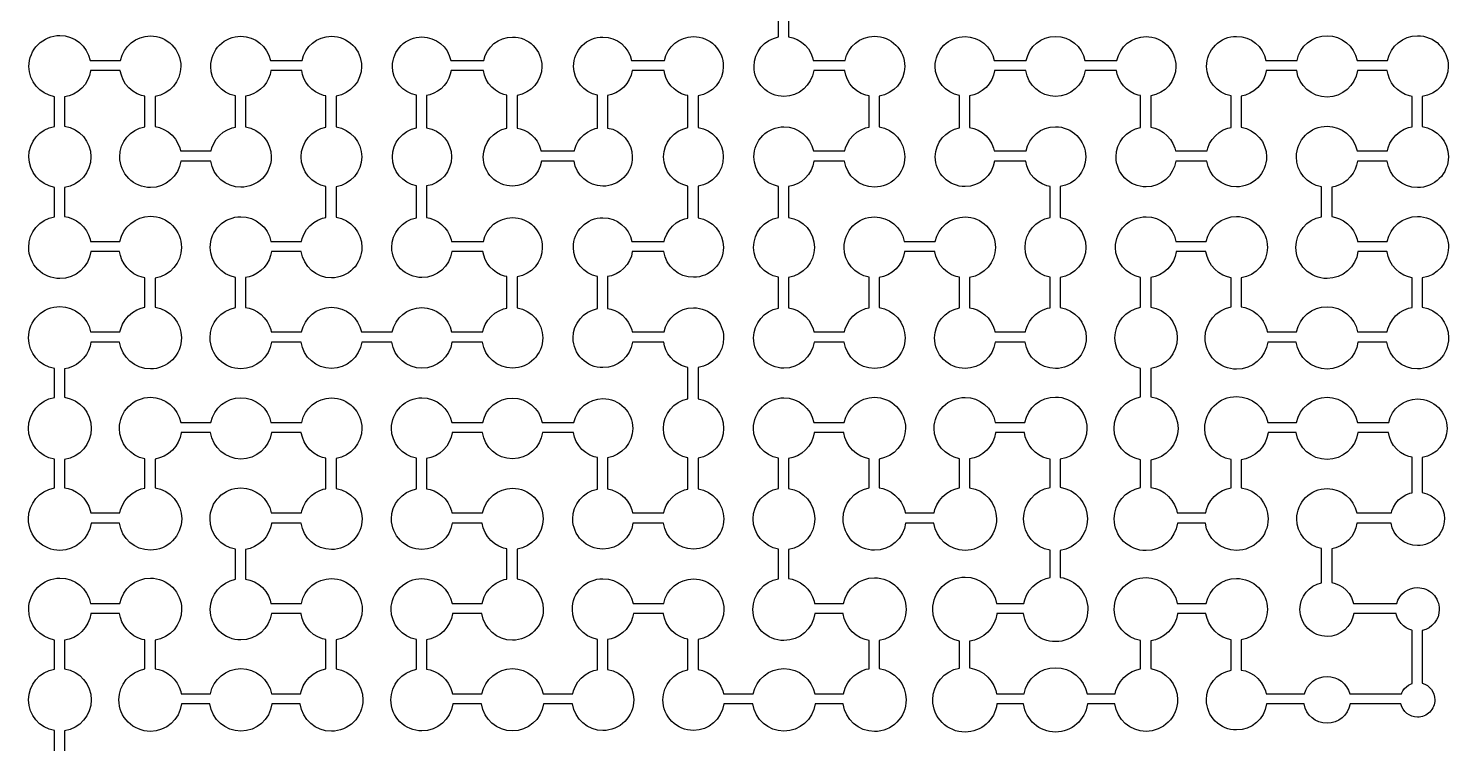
# Model space of a CAD drawing. Extents: x 0.02 to 7.98, y 0.02 to 7.98.
# Drawn here: x 0.02 to 1.981, y 6.001 to 6.989 of the extents above; entities that cross this region are included whole.
import ezdxf

# ---------------------------------------------------------------- set-up
doc = ezdxf.new("R2010")
doc.units = 0
doc.layers.add('PYDXF', color=18, linetype='CONTINUOUS')

msp = doc.modelspace()

# ---------------------------------------------------------------- linework, layer by layer
at = {"layer": 'PYDXF'}
for points in [[(0.0555, 5.9797), (0.0555, 6.0187, -0.363196), (0.0198, 6.0612, -0.363196), (0.0555, 6.1037), (0.0555, 6.1438, -0.363065), (0.02, 6.1862, -0.414214), (0.0631, 6.2294, -0.358723), (0.1054, 6.1945), (0.146, 6.1945, -0.35858), (0.1881, 6.2293, -0.414214), (0.2312, 6.1862, -0.371204), (0.1945, 6.1437), (0.1945, 6.1042), (0.1997, 6.1032), (0.2056, 6.1011), (0.2112, 6.0981), (0.2165, 6.0942), (0.2211, 6.0896), (0.225, 6.0844), (0.228, 6.0787), (0.23, 6.0728), (0.2307, 6.0695), (0.2709, 6.0695, -0.358723), (0.3131, 6.1044, -0.358723), (0.3554, 6.0695), (0.3956, 6.0695), (0.3966, 6.074), (0.3992, 6.0804), (0.4028, 6.0864), (0.4074, 6.0919), (0.4129, 6.0965), (0.419, 6.1002), (0.4254, 6.1027), (0.4305, 6.1039), (0.4305, 6.1445), (0.4256, 6.1456), (0.4194, 6.1481), (0.4134, 6.1517), (0.4081, 6.1562), (0.4035, 6.1616), (0.4, 6.1675), (0.3975, 6.1738), (0.3961, 6.1801), (0.3961, 6.1805), (0.3551, 6.1805, -0.374937), (0.3131, 6.1439, -0.414214), (0.2708, 6.1862, -0.362101), (0.3055, 6.2278), (0.3055, 6.2693, -0.362518), (0.2704, 6.3112, -0.414214), (0.3131, 6.3539, -0.358123), (0.3549, 6.3195), (0.3967, 6.3195), (0.3973, 6.3225), (0.3993, 6.3282), (0.4022, 6.3338), (0.406, 6.3389), (0.4105, 6.3434), (0.4156, 6.3471), (0.4211, 6.35), (0.4268, 6.3521), (0.4305, 6.3528), (0.4305, 6.395), (0.4258, 6.3961), (0.4196, 6.3985), (0.4137, 6.4021), (0.4084, 6.4065), (0.4039, 6.4118), (0.4004, 6.4177), (0.398, 6.4239), (0.3965, 6.4301), (0.3965, 6.4305), (0.3551, 6.4305, -0.374937), (0.3131, 6.3939, -0.374924), (0.2712, 6.4305), (0.2305, 6.4305), (0.2305, 6.43), (0.229, 6.4237), (0.2265, 6.4173), (0.223, 6.4114), (0.2184, 6.406), (0.213, 6.4014), (0.207, 6.3978), (0.2007, 6.3953), (0.1945, 6.3939), (0.1945, 6.3539, -0.371321), (0.2313, 6.3112, -0.414214), (0.1881, 6.2681, -0.375675), (0.1453, 6.3055), (0.1062, 6.3055, -0.375973), (0.0631, 6.2677, -0.414214), (0.0196, 6.3112, -0.363456), (0.0555, 6.354), (0.0555, 6.3936, -0.363326), (0.0197, 6.4362, -0.363339), (0.0555, 6.4789), (0.0555, 6.5187, -0.363196), (0.0198, 6.5612, -0.414214), (0.0631, 6.6045, -0.358867), (0.1055, 6.5695), (0.1461, 6.5695), (0.1471, 6.5739), (0.1496, 6.5802), (0.1532, 6.5862), (0.1578, 6.5916), (0.1632, 6.5962), (0.1692, 6.5998), (0.1755, 6.6023), (0.1805, 6.6034), (0.1805, 6.6441), (0.1767, 6.6449), (0.1709, 6.6469), (0.1653, 6.6499), (0.1601, 6.6537), (0.1556, 6.6582), (0.1518, 6.6634), (0.1488, 6.669), (0.1467, 6.6748), (0.1456, 6.6805), (0.1059, 6.6805, -0.375649), (0.0631, 6.6431, -0.414214), (0.02, 6.6862, -0.363065), (0.0555, 6.7286), (0.0555, 6.7691, -0.362792), (0.0202, 6.8112, -0.362805), (0.0555, 6.8534), (0.0555, 6.8943, -0.362518), (0.0204, 6.9362, -0.414214), (0.0631, 6.9789, -0.358123), (0.1049, 6.9445), (0.147, 6.9445, -0.357196), (0.1881, 6.9782, -0.414214), (0.2301, 6.9362, -0.370166), (0.1945, 6.8947), (0.1945, 6.8531), (0.2006, 6.8517), (0.2068, 6.8492), (0.2127, 6.8457), (0.2181, 6.8412), (0.2226, 6.8359), (0.2261, 6.8299), (0.2286, 6.8237), (0.2295, 6.8195), (0.2722, 6.8195), (0.2731, 6.8235), (0.2755, 6.8297), (0.279, 6.8356), (0.2835, 6.8409), (0.2888, 6.8453), (0.2946, 6.8488), (0.3008, 6.8513), (0.3055, 6.8523), (0.3055, 6.8954, -0.36158), (0.2715, 6.9362, -0.414214), (0.3131, 6.9779, -0.356738), (0.3538, 6.9445), (0.3975, 6.9445, -0.356556), (0.4381, 6.9778, -0.414214), (0.4797, 6.9362, -0.369672), (0.4445, 6.8952), (0.4445, 6.8525, -0.369919), (0.4799, 6.8112, -0.369919), (0.4445, 6.77), (0.4445, 6.7278, -0.37027), (0.4802, 6.6862, -0.414214), (0.4381, 6.6441, -0.37473), (0.3964, 6.6805), (0.3551, 6.6805), (0.3539, 6.6749), (0.3519, 6.6692), (0.349, 6.6637), (0.3452, 6.6586), (0.3407, 6.6541), (0.3356, 6.6504), (0.3301, 6.6474), (0.3244, 6.6454), (0.3195, 6.6444), (0.3195, 6.6033), (0.3245, 6.6023), (0.3302, 6.6002), (0.3358, 6.5973), (0.3409, 6.5935), (0.3454, 6.589), (0.3492, 6.5839), (0.3521, 6.5783), (0.3542, 6.5726), (0.3548, 6.5695), (0.3968, 6.5695, -0.357509), (0.4381, 6.6035, -0.357509), (0.4794, 6.5695), (0.5222, 6.5695, -0.357039), (0.5631, 6.6031, -0.357039), (0.6041, 6.5695), (0.6473, 6.5695), (0.6482, 6.5735), (0.6506, 6.5797), (0.6541, 6.5855), (0.6586, 6.5908), (0.6638, 6.5952), (0.6697, 6.5987), (0.6758, 6.6012), (0.6805, 6.6022), (0.6805, 6.6459), (0.6771, 6.6465), (0.6716, 6.6485), (0.6662, 6.6514), (0.6613, 6.655), (0.6569, 6.6594), (0.6532, 6.6643), (0.6504, 6.6697), (0.6484, 6.6753), (0.6474, 6.6805), (0.6044, 6.6805, -0.374277), (0.5631, 6.6446, -0.414214), (0.5215, 6.6862, -0.36158), (0.5555, 6.7271), (0.5555, 6.7712, -0.36158), (0.5223, 6.8112, -0.36158), (0.5555, 6.8513), (0.5555, 6.8963, -0.359989), (0.5224, 6.9362, -0.414214), (0.5631, 6.9769, -0.355392), (0.6029, 6.9445), (0.6485, 6.9445, -0.355196), (0.6881, 6.9768, -0.414214), (0.7287, 6.9362, -0.36862), (0.6945, 6.8962), (0.6945, 6.851), (0.6989, 6.8501), (0.7043, 6.8482), (0.7096, 6.8454), (0.7144, 6.8418), (0.7187, 6.8375), (0.7223, 6.8327), (0.7251, 6.8274), (0.727, 6.822), (0.7275, 6.8195), (0.7736, 6.8195), (0.7741, 6.822), (0.7761, 6.8275), (0.7788, 6.8327), (0.7824, 6.8376), (0.7867, 6.8419), (0.7916, 6.8455), (0.7969, 6.8483), (0.8023, 6.8502), (0.8055, 6.8509), (0.8055, 6.8965, -0.359819), (0.7725, 6.9362, -0.414214), (0.8131, 6.9768, -0.355196), (0.8527, 6.9445), (0.8979, 6.9445, -0.356059), (0.9381, 6.9774, -0.414214), (0.9793, 6.9362, -0.369283), (0.9445, 6.8956), (0.9445, 6.8519, -0.369257), (0.9793, 6.8112, -0.369283), (0.9445, 6.7706), (0.9445, 6.727, -0.369413), (0.9794, 6.6862, -0.414214), (0.9381, 6.6449, -0.37394), (0.8972, 6.6805), (0.8536, 6.6805), (0.8536, 6.6803), (0.8523, 6.6742), (0.8499, 6.6682), (0.8464, 6.6624), (0.8421, 6.6573), (0.8369, 6.6529), (0.8312, 6.6495), (0.8251, 6.6471), (0.8195, 6.6458), (0.8195, 6.6019), (0.8241, 6.6009), (0.8297, 6.599), (0.835, 6.5961), (0.84, 6.5925), (0.8443, 6.5881), (0.848, 6.5831), (0.8508, 6.5778), (0.8528, 6.5722), (0.8534, 6.5695), (0.8975, 6.5695, -0.356556), (0.9381, 6.6028, -0.414214), (0.9797, 6.5612, -0.369672), (0.9445, 6.5202), (0.9445, 6.4772, -0.369646), (0.9797, 6.4362, -0.369672), (0.9445, 6.3952), (0.9445, 6.3525, -0.369919), (0.9799, 6.3112, -0.414214), (0.9381, 6.2695, -0.374393), (0.8968, 6.3055), (0.8545, 6.3055, -0.374393), (0.8131, 6.2695, -0.414214), (0.7713, 6.3112, -0.36158), (0.8055, 6.3522), (0.8055, 6.396), (0.801, 6.397), (0.795, 6.3994), (0.7893, 6.4028), (0.7841, 6.4072), (0.7797, 6.4124), (0.7763, 6.4181), (0.7739, 6.4242), (0.7725, 6.4303), (0.7725, 6.4305), (0.7296, 6.4305, -0.374497), (0.6881, 6.3943, -0.374497), (0.6466, 6.4305), (0.6048, 6.4305), (0.6048, 6.4301), (0.6034, 6.4239), (0.6009, 6.4176), (0.5974, 6.4118), (0.5929, 6.4065), (0.5876, 6.402), (0.5817, 6.3984), (0.5755, 6.396), (0.5695, 6.3946), (0.5695, 6.3528), (0.5743, 6.3518), (0.58, 6.3498), (0.5855, 6.3469), (0.5906, 6.3432), (0.5951, 6.3387), (0.5988, 6.3336), (0.6017, 6.3282), (0.6037, 6.3225), (0.6043, 6.3195), (0.6468, 6.3195, -0.357509), (0.6881, 6.3535, -0.414214), (0.7304, 6.3112, -0.370412), (0.6945, 6.2695), (0.6945, 6.2283, -0.370737), (0.7307, 6.1862, -0.414214), (0.6881, 6.1436, -0.375157), (0.6459, 6.1805), (0.6052, 6.1805), (0.6051, 6.1801), (0.6037, 6.1738), (0.6012, 6.1675), (0.5977, 6.1616), (0.5931, 6.1562), (0.5878, 6.1517), (0.5819, 6.1481), (0.5756, 6.1456), (0.5695, 6.1443), (0.5695, 6.1036), (0.5746, 6.1026), (0.5804, 6.1006), (0.5859, 6.0976), (0.5911, 6.0938), (0.5957, 6.0892), (0.5995, 6.0841), (0.6024, 6.0785), (0.6045, 6.0727), (0.6051, 6.0695), (0.646, 6.0695, -0.35858), (0.6881, 6.1043, -0.35858), (0.7303, 6.0695), (0.7716, 6.0695), (0.7725, 6.0737), (0.775, 6.08), (0.7785, 6.0859), (0.7831, 6.0913), (0.7884, 6.0958), (0.7944, 6.0994), (0.8006, 6.1018), (0.8055, 6.1029), (0.8055, 6.1447, -0.362101), (0.7708, 6.1862, -0.414214), (0.8131, 6.2286, -0.357679), (0.8546, 6.1945), (0.897, 6.1945, -0.357196), (0.9381, 6.2282, -0.414214), (0.9801, 6.1862, -0.370166), (0.9445, 6.1447), (0.9445, 6.103), (0.9505, 6.1016), (0.9568, 6.0991), (0.9627, 6.0956), (0.968, 6.0911), (0.9725, 6.0858), (0.976, 6.0799), (0.9785, 6.0736), (0.9794, 6.0695), (1.0207, 6.0695, -0.358867), (1.0631, 6.1045, -0.358867), (1.1055, 6.0695), (1.1453, 6.0695), (1.146, 6.0729), (1.1481, 6.0788), (1.1511, 6.0845), (1.155, 6.0897), (1.1596, 6.0944), (1.1649, 6.0983), (1.1706, 6.1013), (1.1765, 6.1034), (1.1805, 6.1042), (1.1805, 6.1434), (1.1753, 6.1446), (1.1689, 6.1471), (1.1628, 6.1507), (1.1573, 6.1554), (1.1526, 6.1609), (1.149, 6.167), (1.1464, 6.1734), (1.145, 6.1799), (1.1449, 6.1805), (1.1058, 6.1805, -0.375572), (1.0631, 6.1432, -0.414214), (1.0201, 6.1862, -0.362922), (1.0555, 6.2285), (1.0555, 6.2694, -0.362388), (1.0205, 6.3112, -0.362388), (1.0555, 6.3531), (1.0555, 6.3949, -0.361814), (1.021, 6.4362, -0.414214), (1.0631, 6.4784, -0.357365), (1.1043, 6.4445), (1.1462, 6.4445, -0.358279), (1.1881, 6.4791, -0.414214), (1.2309, 6.4362, -0.371009), (1.1945, 6.3939), (1.1945, 6.3541), (1.1997, 6.3531), (1.2055, 6.351), (1.2112, 6.348), (1.2164, 6.3441), (1.221, 6.3395), (1.2249, 6.3343), (1.2278, 6.3287), (1.2299, 6.3228), (1.2306, 6.3195), (1.2705, 6.3195), (1.2715, 6.324), (1.2741, 6.3304), (1.2777, 6.3365), (1.2824, 6.342), (1.2878, 6.3466), (1.2939, 6.3503), (1.3003, 6.3528), (1.3055, 6.354), (1.3055, 6.3943, -0.362518), (1.2704, 6.4362, -0.414214), (1.3131, 6.4789, -0.358123), (1.3549, 6.4445), (1.3957, 6.4445, -0.358867), (1.4381, 6.4795, -0.414214), (1.4814, 6.4362, -0.371425), (1.4445, 6.3935), (1.4445, 6.3548, -0.372229), (1.4822, 6.3112, -0.372229), (1.4445, 6.2676), (1.4445, 6.2304, -0.372747), (1.4827, 6.1862, -0.414214), (1.4381, 6.1416, -0.376879), (1.3939, 6.1805), (1.3572, 6.1805), (1.3571, 6.1798), (1.3557, 6.1732), (1.353, 6.1666), (1.3493, 6.1604), (1.3446, 6.1548), (1.339, 6.15), (1.3328, 6.1463), (1.3262, 6.1437), (1.3196, 6.1422), (1.3195, 6.1422), (1.3195, 6.1053), (1.3196, 6.1053), (1.3262, 6.1038), (1.3328, 6.1012), (1.339, 6.0975), (1.3446, 6.0927), (1.3493, 6.0871), (1.353, 6.0809), (1.3557, 6.0743), (1.3567, 6.0695), (1.3946, 6.0695, -0.36158), (1.4381, 6.1056, -0.36158), (1.4816, 6.0695), (1.5205, 6.0695), (1.5215, 6.074), (1.5241, 6.0804), (1.5277, 6.0865), (1.5324, 6.092), (1.5378, 6.0966), (1.5439, 6.1003), (1.5503, 6.1028), (1.5555, 6.104), (1.5555, 6.143, -0.36399), (1.5192, 6.1862, -0.414214), (1.5631, 6.2302, -0.359715), (1.6062, 6.1945), (1.6463, 6.1945, -0.358123), (1.6881, 6.2289, -0.414214), (1.7308, 6.1862, -0.370893), (1.6945, 6.144), (1.6945, 6.1024), (1.7004, 6.1011), (1.7065, 6.0986), (1.7123, 6.0951), (1.7176, 6.0907), (1.722, 6.0854), (1.7255, 6.0796), (1.7279, 6.0735), (1.7288, 6.0695), (1.7819, 6.0695, -0.340367), (1.8131, 6.0936, -0.340472), (1.8444, 6.0695), (1.9158, 6.0695), (1.9163, 6.0708), (1.9179, 6.0739), (1.92, 6.0768), (1.9226, 6.0793), (1.9254, 6.0814), (1.9285, 6.0831), (1.9305, 6.0838), (1.9305, 6.1572), (1.9301, 6.1573), (1.9261, 6.1587), (1.9222, 6.1608), (1.9185, 6.1635), (1.9153, 6.1667), (1.9127, 6.1703), (1.9106, 6.1742), (1.9092, 6.1782), (1.9087, 6.1805), (1.8501, 6.1805, -0.369815), (1.8131, 6.1488, -0.414214), (1.7757, 6.1862, -0.355262), (1.8055, 6.2228), (1.8055, 6.2703, -0.36158), (1.7713, 6.3112, -0.414214), (1.8131, 6.353, -0.356882), (1.854, 6.3195), (1.9021, 6.3195), (1.9027, 6.3221), (1.9049, 6.3276), (1.908, 6.3328), (1.9119, 6.3374), (1.9166, 6.3414), (1.9218, 6.3445), (1.9272, 6.3467), (1.9305, 6.3474), (1.9305, 6.3963), (1.9262, 6.3973), (1.9202, 6.3997), (1.9145, 6.4031), (1.9093, 6.4075), (1.905, 6.4126), (1.9016, 6.4183), (1.8992, 6.4243), (1.8978, 6.4303), (1.8978, 6.4305), (1.8556, 6.4305, -0.375442), (1.8131, 6.3933, -0.375468), (1.7706, 6.4305), (1.7316, 6.4305), (1.7316, 6.4299), (1.7301, 6.4233), (1.7276, 6.4168), (1.7239, 6.4107), (1.7192, 6.4052), (1.7137, 6.4005), (1.7075, 6.3968), (1.701, 6.3942), (1.6945, 6.3928), (1.6945, 6.3543, -0.371684), (1.7316, 6.3112, -0.414214), (1.6881, 6.2677, -0.375947), (1.645, 6.3055), (1.6066, 6.3055, -0.376335), (1.5631, 6.2673, -0.414214), (1.5192, 6.3112, -0.36399), (1.5555, 6.3544), (1.5555, 6.3928, -0.364237), (1.5189, 6.4362, -0.364237), (1.5555, 6.4797), (1.5555, 6.519, -0.362922), (1.5201, 6.5612, -0.362922), (1.5555, 6.6035), (1.5555, 6.6448, -0.361958), (1.5209, 6.6862, -0.414214), (1.5631, 6.7285, -0.357509), (1.6044, 6.6945), (1.6463, 6.6945, -0.358123), (1.6881, 6.7289, -0.414214), (1.7308, 6.6862, -0.370893), (1.6945, 6.644), (1.6945, 6.6041), (1.6997, 6.6031), (1.7055, 6.601), (1.7112, 6.598), (1.7164, 6.5941), (1.721, 6.5895), (1.7249, 6.5843), (1.7278, 6.5787), (1.7299, 6.5728), (1.7306, 6.5695), (1.771, 6.5695, -0.35858), (1.8131, 6.6043, -0.35858), (1.8553, 6.5695), (1.8962, 6.5695), (1.8972, 6.5738), (1.8997, 6.5801), (1.9033, 6.5861), (1.9078, 6.5915), (1.9132, 6.5961), (1.9192, 6.5997), (1.9255, 6.6022), (1.9305, 6.6033), (1.9305, 6.6443), (1.9256, 6.6454), (1.9193, 6.6479), (1.9133, 6.6515), (1.9079, 6.656), (1.9034, 6.6614), (1.8998, 6.6674), (1.8973, 6.6737), (1.8959, 6.68), (1.8958, 6.6805), (1.8558, 6.6805, -0.375572), (1.8131, 6.6432, -0.414214), (1.7701, 6.6862, -0.362922), (1.8055, 6.7285), (1.8055, 6.7697, -0.362101), (1.7708, 6.8112, -0.414214), (1.8131, 6.8536, -0.357679), (1.8546, 6.8195), (1.8966, 6.8195), (1.8975, 6.8237), (1.9, 6.83), (1.9035, 6.8359), (1.9081, 6.8413), (1.9134, 6.8458), (1.9194, 6.8494), (1.9256, 6.8518), (1.9305, 6.8529), (1.9305, 6.8947), (1.9268, 6.8954), (1.9211, 6.8974), (1.9156, 6.9004), (1.9105, 6.9041), (1.906, 6.9086), (1.9022, 6.9137), (1.8993, 6.9192), (1.8973, 6.9249), (1.8962, 6.9305), (1.8551, 6.9305, -0.374937), (1.8131, 6.8939, -0.374937), (1.7712, 6.9305), (1.7291, 6.9305), (1.7291, 6.9302), (1.7277, 6.9241), (1.7253, 6.918), (1.7218, 6.9122), (1.7174, 6.9069), (1.7122, 6.9025), (1.7064, 6.8991), (1.7003, 6.8966), (1.6945, 6.8953), (1.6945, 6.8521, -0.369543), (1.7295, 6.8112, -0.414214), (1.6881, 6.7698, -0.374056), (1.6471, 6.8055), (1.6041, 6.8055, -0.374056), (1.5631, 6.7698, -0.414214), (1.5217, 6.8112, -0.36158), (1.5555, 6.8519), (1.5555, 6.8959), (1.5521, 6.8965), (1.5466, 6.8985), (1.5412, 6.9014), (1.5363, 6.905), (1.5319, 6.9094), (1.5282, 6.9143), (1.5254, 6.9197), (1.5234, 6.9253), (1.5224, 6.9305), (1.4791, 6.9305, -0.374056), (1.4381, 6.8948, -0.374056), (1.3971, 6.9305), (1.3539, 6.9305), (1.3539, 6.9303), (1.3525, 6.9241), (1.3501, 6.9181), (1.3466, 6.9123), (1.3422, 6.9071), (1.337, 6.9027), (1.3313, 6.8993), (1.3252, 6.8969), (1.3195, 6.8956), (1.3195, 6.8518), (1.3252, 6.8505), (1.3312, 6.8481), (1.337, 6.8447), (1.3422, 6.8403), (1.3465, 6.8351), (1.35, 6.8294), (1.3524, 6.8233), (1.3532, 6.8195), (1.3974, 6.8195, -0.356712), (1.4381, 6.8529, -0.414214), (1.4798, 6.8112, -0.369802), (1.4445, 6.7701), (1.4445, 6.7277, -0.370166), (1.4801, 6.6862, -0.370166), (1.4445, 6.6447), (1.4445, 6.6031, -0.370503), (1.4805, 6.5612, -0.414214), (1.4381, 6.5189, -0.374937), (1.3962, 6.5555), (1.3548, 6.5555, -0.374717), (1.3131, 6.5191, -0.414214), (1.271, 6.5612, -0.361814), (1.3055, 6.6026), (1.3055, 6.645), (1.3008, 6.6461), (1.2946, 6.6485), (1.2887, 6.6521), (1.2834, 6.6565), (1.2789, 6.6618), (1.2754, 6.6677), (1.273, 6.6739), (1.2715, 6.6801), (1.2715, 6.6805), (1.2297, 6.6805), (1.2297, 6.6801), (1.2283, 6.6739), (1.2258, 6.6677), (1.2223, 6.6618), (1.2178, 6.6565), (1.2125, 6.6521), (1.2067, 6.6485), (1.2005, 6.6461), (1.1945, 6.6447), (1.1945, 6.603, -0.370412), (1.2304, 6.5612, -0.414214), (1.1881, 6.519, -0.374885), (1.1463, 6.5555), (1.1046, 6.5555, -0.374497), (1.0631, 6.5193, -0.414214), (1.0212, 6.5612, -0.36158), (1.0555, 6.6023), (1.0555, 6.645, -0.361671), (1.0211, 6.6862, -0.361671), (1.0555, 6.7275), (1.0555, 6.7705, -0.36158), (1.0216, 6.8112, -0.414214), (1.0631, 6.8528, -0.356569), (1.1037, 6.8195), (1.1473, 6.8195), (1.1482, 6.8235), (1.1506, 6.8297), (1.1541, 6.8355), (1.1586, 6.8408), (1.1638, 6.8452), (1.1697, 6.8487), (1.1758, 6.8512), (1.1805, 6.8522), (1.1805, 6.8954), (1.1759, 6.8964), (1.1697, 6.8989), (1.1639, 6.9023), (1.1587, 6.9068), (1.1542, 6.912), (1.1507, 6.9179), (1.1483, 6.924), (1.1469, 6.9302), (1.1469, 6.9305), (1.1041, 6.9305, -0.374056), (1.0631, 6.8948, -0.414214), (1.0217, 6.9362, -0.36158), (1.0555, 6.9769), (1.0555, 7.0209, -0.36158)], [(1.0695, 7.0206), (1.0695, 6.9771), (1.0753, 6.9758), (1.0814, 6.9734), (1.0872, 6.9699), (1.0924, 6.9655), (1.0968, 6.9603), (1.1003, 6.9545), (1.1027, 6.9484), (1.1036, 6.9445), (1.1474, 6.9445, -0.356712), (1.1881, 6.9779, -0.414214), (1.2298, 6.9362, -0.369802), (1.1945, 6.8951), (1.1945, 6.8525, -0.369919), (1.2299, 6.8112, -0.414214), (1.1881, 6.7695, -0.374393), (1.1468, 6.8055), (1.1042, 6.8055), (1.1042, 6.8052), (1.1028, 6.799), (1.1004, 6.7929), (1.0969, 6.7871), (1.0925, 6.7819), (1.0873, 6.7774), (1.0814, 6.774), (1.0753, 6.7715), (1.0695, 6.7702), (1.0695, 6.7277, -0.370166), (1.1051, 6.6862, -0.370166), (1.0695, 6.6447), (1.0695, 6.6026), (1.0754, 6.6013), (1.0816, 6.5988), (1.0875, 6.5953), (1.0927, 6.5909), (1.0972, 6.5856), (1.1007, 6.5797), (1.1032, 6.5735), (1.1041, 6.5695), (1.1468, 6.5695), (1.1477, 6.5736), (1.1502, 6.5799), (1.1537, 6.5858), (1.1582, 6.5911), (1.1636, 6.5956), (1.1695, 6.5991), (1.1757, 6.6016), (1.1805, 6.6027), (1.1805, 6.645, -0.361671), (1.1461, 6.6862, -0.414214), (1.1881, 6.7282, -0.357196), (1.2292, 6.6945), (1.272, 6.6945, -0.357196), (1.3131, 6.7282, -0.414214), (1.3551, 6.6862, -0.370166), (1.3195, 6.6447), (1.3195, 6.6028), (1.3243, 6.6018), (1.33, 6.5998), (1.3355, 6.5969), (1.3406, 6.5932), (1.3451, 6.5887), (1.3488, 6.5836), (1.3517, 6.5782), (1.3537, 6.5725), (1.3543, 6.5695), (1.3967, 6.5695), (1.3973, 6.5725), (1.3993, 6.5782), (1.4022, 6.5838), (1.406, 6.5889), (1.4105, 6.5934), (1.4156, 6.5971), (1.4211, 6.6), (1.4268, 6.6021), (1.4305, 6.6028), (1.4305, 6.645, -0.361671), (1.3961, 6.6862, -0.361671), (1.4305, 6.7275), (1.4305, 6.7704), (1.4259, 6.7714), (1.4197, 6.7739), (1.4139, 6.7773), (1.4087, 6.7818), (1.4042, 6.787), (1.4007, 6.7929), (1.3983, 6.799), (1.3969, 6.8052), (1.3969, 6.8055), (1.3538, 6.8055, -0.373707), (1.3131, 6.7702, -0.414214), (1.2721, 6.8112, -0.36158), (1.3055, 6.8515), (1.3055, 6.8959, -0.36158), (1.2719, 6.9362, -0.414214), (1.3131, 6.9774, -0.356072), (1.3534, 6.9445), (1.3976, 6.9445, -0.356386), (1.4381, 6.9777, -0.356386), (1.4786, 6.9445), (1.5229, 6.9445, -0.356059), (1.5631, 6.9774, -0.414214), (1.6043, 6.9362, -0.369283), (1.5695, 6.8956), (1.5695, 6.8521), (1.5753, 6.8508), (1.5814, 6.8484), (1.5872, 6.8449), (1.5924, 6.8405), (1.5968, 6.8353), (1.6003, 6.8295), (1.6027, 6.8234), (1.6036, 6.8195), (1.6476, 6.8195), (1.6485, 6.8234), (1.6509, 6.8295), (1.6544, 6.8353), (1.6588, 6.8405), (1.664, 6.8449), (1.6698, 6.8484), (1.6759, 6.8508), (1.6805, 6.8519), (1.6805, 6.8956, -0.36158), (1.6467, 6.9362, -0.414214), (1.6881, 6.9777, -0.356386), (1.7286, 6.9445), (1.7717, 6.9445, -0.357679), (1.8131, 6.9786, -0.357679), (1.8546, 6.9445), (1.8967, 6.9445, -0.357679), (1.9381, 6.9786, -0.414214), (1.9805, 6.9362, -0.370503), (1.9445, 6.8944), (1.9445, 6.8532, -0.370659), (1.9806, 6.8112, -0.414214), (1.9381, 6.7688, -0.375028), (1.8961, 6.8055), (1.8551, 6.8055), (1.8539, 6.7999), (1.8519, 6.7942), (1.849, 6.7887), (1.8452, 6.7836), (1.8407, 6.7791), (1.8356, 6.7754), (1.8301, 6.7724), (1.8244, 6.7704), (1.8195, 6.7694), (1.8195, 6.7288), (1.8246, 6.7277), (1.8304, 6.7257), (1.836, 6.7227), (1.8412, 6.7189), (1.8458, 6.7143), (1.8496, 6.7091), (1.8525, 6.7035), (1.8546, 6.6977), (1.8553, 6.6945), (1.8963, 6.6945, -0.358123), (1.9381, 6.7289, -0.414214), (1.9808, 6.6862, -0.370893), (1.9445, 6.644), (1.9445, 6.6036, -0.371009), (1.9809, 6.5612, -0.414214), (1.9381, 6.5184, -0.375339), (1.8957, 6.5555), (1.8558, 6.5555, -0.375572), (1.8131, 6.5182, -0.375572), (1.7705, 6.5555), (1.7311, 6.5555, -0.375844), (1.6881, 6.5179, -0.414214), (1.6447, 6.5612, -0.363339), (1.6805, 6.6039), (1.6805, 6.6443), (1.6756, 6.6454), (1.6693, 6.6479), (1.6633, 6.6515), (1.6579, 6.656), (1.6534, 6.6614), (1.6498, 6.6674), (1.6473, 6.6737), (1.6459, 6.68), (1.6458, 6.6805), (1.6049, 6.6805), (1.6049, 6.6801), (1.6035, 6.6738), (1.601, 6.6676), (1.5975, 6.6617), (1.593, 6.6564), (1.5877, 6.6519), (1.5818, 6.6483), (1.5755, 6.6459), (1.5695, 6.6445), (1.5695, 6.6038, -0.371204), (1.6062, 6.5612, -0.371204), (1.5695, 6.5187), (1.5695, 6.4799, -0.372333), (1.6073, 6.4362, -0.372333), (1.5695, 6.3925), (1.5695, 6.3547), (1.576, 6.3532), (1.5825, 6.3507), (1.5887, 6.347), (1.5942, 6.3423), (1.5989, 6.3368), (1.6026, 6.3306), (1.6051, 6.3241), (1.6062, 6.3195), (1.6455, 6.3195), (1.6465, 6.324), (1.6491, 6.3304), (1.6527, 6.3365), (1.6574, 6.342), (1.6628, 6.3466), (1.6689, 6.3503), (1.6753, 6.3528), (1.6805, 6.354), (1.6805, 6.393, -0.36399), (1.6442, 6.4362, -0.414214), (1.6881, 6.4802, -0.359715), (1.7312, 6.4445), (1.7711, 6.4445, -0.358423), (1.8131, 6.4792, -0.358436), (1.8551, 6.4445), (1.8984, 6.4445, -0.355379), (1.9381, 6.4769, -0.414214), (1.9788, 6.4362, -0.368763), (1.9445, 6.3961), (1.9445, 6.3477, -0.364263), (1.9752, 6.3112, -0.414214), (1.9381, 6.2742, -0.369335), (1.9015, 6.3055), (1.8545, 6.3055), (1.8544, 6.3052), (1.853, 6.299), (1.8506, 6.2928), (1.8471, 6.287), (1.8427, 6.2817), (1.8374, 6.2772), (1.8315, 6.2738), (1.8254, 6.2713), (1.8195, 6.27), (1.8195, 6.2231), (1.8241, 6.222), (1.8296, 6.2198), (1.8349, 6.2167), (1.8396, 6.2127), (1.8436, 6.208), (1.8467, 6.2028), (1.8489, 6.1972), (1.8495, 6.1945), (1.9093, 6.1945, -0.334734), (1.9381, 6.2163, -0.414214), (1.9681, 6.1862, -0.352594), (1.9445, 6.157), (1.9445, 6.0842, -0.336867), (1.962, 6.0612, -0.414214), (1.9381, 6.0374, -0.344598), (1.915, 6.0555), (1.8449, 6.0555, -0.362857), (1.8131, 6.0288, -0.362857), (1.7813, 6.0555), (1.7294, 6.0555, -0.374277), (1.6881, 6.0196, -0.414214), (1.6465, 6.0612, -0.36158), (1.6805, 6.1021), (1.6805, 6.1443), (1.6756, 6.1454), (1.6693, 6.1479), (1.6633, 6.1515), (1.6579, 6.156), (1.6534, 6.1614), (1.6498, 6.1674), (1.6473, 6.1737), (1.6459, 6.18), (1.6458, 6.1805), (1.6066, 6.1805), (1.6066, 6.1799), (1.6051, 6.1733), (1.6026, 6.1668), (1.5989, 6.1607), (1.5942, 6.1552), (1.5887, 6.1505), (1.5825, 6.1468), (1.576, 6.1442), (1.5695, 6.1428), (1.5695, 6.1043, -0.371684), (1.6066, 6.0612, -0.414214), (1.5631, 6.0177, -0.375947), (1.52, 6.0555), (1.4821, 6.0555, -0.376736), (1.4381, 6.0168, -0.376736), (1.3941, 6.0555), (1.3572, 6.0555, -0.376788), (1.3131, 6.0167, -0.414214), (1.2686, 6.0612, -0.364615), (1.3055, 6.105), (1.3055, 6.1425, -0.364615), (1.2686, 6.1862, -0.414214), (1.3131, 6.2307, -0.36158), (1.3567, 6.1945), (1.3944, 6.1945), (1.3955, 6.1993), (1.3981, 6.2059), (1.4018, 6.2122), (1.4066, 6.2178), (1.4122, 6.2225), (1.4184, 6.2263), (1.425, 6.2289), (1.4305, 6.2301), (1.4305, 6.2679, -0.36412), (1.3941, 6.3112, -0.36412), (1.4305, 6.3546), (1.4305, 6.3937), (1.4266, 6.3945), (1.4207, 6.3966), (1.4151, 6.3996), (1.4099, 6.4034), (1.4053, 6.408), (1.4015, 6.4132), (1.3985, 6.4189), (1.3964, 6.4247), (1.3952, 6.4305), (1.3554, 6.4305), (1.3554, 6.43), (1.3539, 6.4237), (1.3514, 6.4174), (1.3479, 6.4114), (1.3433, 6.406), (1.3379, 6.4015), (1.332, 6.3979), (1.3257, 6.3954), (1.3195, 6.394), (1.3195, 6.3543, -0.371684), (1.3566, 6.3112, -0.414214), (1.3131, 6.2677, -0.375947), (1.27, 6.3055), (1.2311, 6.3055, -0.375844), (1.1881, 6.2679, -0.414214), (1.1447, 6.3112, -0.363339), (1.1805, 6.3539), (1.1805, 6.3942), (1.1755, 6.3953), (1.1692, 6.3978), (1.1632, 6.4014), (1.1578, 6.406), (1.1533, 6.4114), (1.1497, 6.4173), (1.1472, 6.4237), (1.1457, 6.43), (1.1457, 6.4305), (1.1048, 6.4305), (1.1048, 6.4301), (1.1034, 6.4239), (1.1009, 6.4176), (1.0974, 6.4118), (1.0929, 6.4065), (1.0876, 6.402), (1.0817, 6.3984), (1.0755, 6.396), (1.0695, 6.3946), (1.0695, 6.3533, -0.370776), (1.1057, 6.3112, -0.370776), (1.0695, 6.2691), (1.0695, 6.2288), (1.0746, 6.2277), (1.0804, 6.2257), (1.086, 6.2227), (1.0912, 6.2189), (1.0958, 6.2143), (1.0996, 6.2091), (1.1025, 6.2035), (1.1046, 6.1977), (1.1053, 6.1945), (1.1454, 6.1945, -0.359297), (1.1881, 6.2298, -0.414214), (1.2317, 6.1862, -0.371801), (1.1945, 6.1431), (1.1945, 6.1045, -0.371879), (1.2318, 6.0612, -0.414214), (1.1881, 6.0175, -0.376167), (1.1448, 6.0555), (1.106, 6.0555, -0.375779), (1.0631, 6.018, -0.375779), (1.0202, 6.0555), (0.9799, 6.0555, -0.374885), (0.9381, 6.019, -0.414214), (0.8959, 6.0612, -0.361958), (0.9305, 6.1027), (0.9305, 6.145), (0.9258, 6.1461), (0.9196, 6.1485), (0.9137, 6.1521), (0.9084, 6.1565), (0.9039, 6.1618), (0.9004, 6.1677), (0.898, 6.1739), (0.8965, 6.1801), (0.8965, 6.1805), (0.8551, 6.1805), (0.8539, 6.1749), (0.8519, 6.1692), (0.849, 6.1637), (0.8452, 6.1586), (0.8407, 6.1541), (0.8356, 6.1504), (0.8301, 6.1474), (0.8244, 6.1454), (0.8195, 6.1444), (0.8195, 6.1032, -0.370659), (0.8556, 6.0612, -0.414214), (0.8131, 6.0188, -0.375028), (0.7711, 6.0555), (0.7308, 6.0555, -0.375572), (0.6881, 6.0182, -0.375572), (0.6455, 6.0555), (0.6056, 6.0555, -0.375442), (0.5631, 6.0183, -0.414214), (0.5202, 6.0612, -0.362805), (0.5555, 6.1034), (0.5555, 6.1445, -0.362245), (0.5206, 6.1862, -0.414214), (0.5631, 6.2287, -0.357822), (0.6047, 6.1945), (0.6464, 6.1945), (0.6471, 6.1976), (0.6491, 6.2033), (0.652, 6.2089), (0.6558, 6.214), (0.6604, 6.2185), (0.6655, 6.2223), (0.671, 6.2252), (0.6768, 6.2273), (0.6805, 6.228), (0.6805, 6.2698), (0.6757, 6.2709), (0.6695, 6.2733), (0.6636, 6.2769), (0.6582, 6.2814), (0.6537, 6.2867), (0.6502, 6.2926), (0.6477, 6.2988), (0.6463, 6.3051), (0.6463, 6.3055), (0.6048, 6.3055, -0.374717), (0.5631, 6.2691, -0.414214), (0.521, 6.3112, -0.361814), (0.5555, 6.3526), (0.5555, 6.3949, -0.361814), (0.521, 6.4362, -0.414214), (0.5631, 6.4784, -0.357365), (0.6043, 6.4445), (0.6472, 6.4445, -0.357039), (0.6881, 6.4781, -0.357039), (0.7291, 6.4445), (0.773, 6.4445, -0.355889), (0.8131, 6.4773, -0.414214), (0.8542, 6.4362, -0.369153), (0.8195, 6.3957), (0.8195, 6.3525), (0.8254, 6.3512), (0.8315, 6.3487), (0.8374, 6.3452), (0.8427, 6.3408), (0.8471, 6.3355), (0.8506, 6.3297), (0.853, 6.3235), (0.854, 6.3195), (0.8973, 6.3195), (0.8982, 6.3235), (0.9006, 6.3297), (0.9041, 6.3355), (0.9086, 6.3408), (0.9138, 6.3452), (0.9197, 6.3487), (0.9258, 6.3512), (0.9305, 6.3522), (0.9305, 6.3955, -0.36158), (0.8966, 6.4362, -0.36158), (0.9305, 6.477), (0.9305, 6.5205), (0.927, 6.5212), (0.9214, 6.5232), (0.916, 6.5261), (0.911, 6.5297), (0.9066, 6.5342), (0.9029, 6.5392), (0.9001, 6.5446), (0.8981, 6.5502), (0.897, 6.5555), (0.8539, 6.5555, -0.373823), (0.8131, 6.5201, -0.414214), (0.7719, 6.5612, -0.36158), (0.8055, 6.6016), (0.8055, 6.6461, -0.36158), (0.7722, 6.6862, -0.414214), (0.8131, 6.7272, -0.355719), (0.8531, 6.6945), (0.8978, 6.6945), (0.8986, 6.6984), (0.9011, 6.7045), (0.9045, 6.7102), (0.9089, 6.7154), (0.9141, 6.7199), (0.9199, 6.7233), (0.926, 6.7257), (0.9305, 6.7267), (0.9305, 6.7709, -0.36158), (0.8969, 6.8112, -0.36158), (0.9305, 6.8516), (0.9305, 6.8959), (0.9271, 6.8965), (0.9216, 6.8985), (0.9162, 6.9014), (0.9113, 6.905), (0.9069, 6.9094), (0.9032, 6.9143), (0.9004, 6.9197), (0.8984, 6.9253), (0.8974, 6.9305), (0.8533, 6.9305), (0.8533, 6.9304), (0.8519, 6.9243), (0.8495, 6.9183), (0.8461, 6.9127), (0.8418, 6.9075), (0.8367, 6.9032), (0.831, 6.8998), (0.825, 6.8974), (0.8195, 6.8962), (0.8195, 6.8511, -0.368451), (0.8536, 6.8112, -0.414214), (0.8131, 6.7708, -0.373097), (0.7731, 6.8055), (0.728, 6.8055, -0.372994), (0.6881, 6.7709, -0.414214), (0.6478, 6.8112, -0.359493), (0.6805, 6.8508), (0.6805, 6.8965), (0.6762, 6.8974), (0.6702, 6.8998), (0.6645, 6.9032), (0.6594, 6.9075), (0.6551, 6.9127), (0.6517, 6.9183), (0.6493, 6.9243), (0.648, 6.9304), (0.6479, 6.9305), (0.6034, 6.9305), (0.6023, 6.9254), (0.6004, 6.9199), (0.5976, 6.9146), (0.594, 6.9097), (0.5897, 6.9054), (0.5848, 6.9018), (0.5795, 6.899), (0.574, 6.897), (0.5695, 6.8961), (0.5695, 6.8515, -0.368867), (0.6039, 6.8112, -0.368867), (0.5695, 6.771), (0.5695, 6.7273), (0.5742, 6.7264), (0.5798, 6.7244), (0.5853, 6.7215), (0.5903, 6.7178), (0.5947, 6.7134), (0.5984, 6.7084), (0.6013, 6.703), (0.6033, 6.6973), (0.6038, 6.6945), (0.6479, 6.6945, -0.356059), (0.6881, 6.7274, -0.414214), (0.7293, 6.6862, -0.369283), (0.6945, 6.6456), (0.6945, 6.6025, -0.369919), (0.7299, 6.5612, -0.414214), (0.6881, 6.5195, -0.374393), (0.6468, 6.5555), (0.6046, 6.5555, -0.374497), (0.5631, 6.5193, -0.374497), (0.5216, 6.5555), (0.4799, 6.5555, -0.374885), (0.4381, 6.519, -0.374885), (0.3963, 6.5555), (0.3553, 6.5555, -0.375157), (0.3131, 6.5186, -0.414214), (0.2705, 6.5612, -0.362375), (0.3055, 6.603), (0.3055, 6.6447, -0.362101), (0.2708, 6.6862, -0.414214), (0.3131, 6.7286, -0.357666), (0.3545, 6.6945), (0.3969, 6.6945), (0.3978, 6.6986), (0.4003, 6.7048), (0.4038, 6.7107), (0.4083, 6.716), (0.4136, 6.7205), (0.4195, 6.724), (0.4257, 6.7265), (0.4305, 6.7276), (0.4305, 6.7703, -0.36158), (0.3963, 6.8112, -0.36158), (0.4305, 6.8522), (0.4305, 6.8955), (0.427, 6.8962), (0.4214, 6.8982), (0.416, 6.9011), (0.411, 6.9047), (0.4066, 6.9092), (0.4029, 6.9142), (0.4001, 6.9196), (0.3981, 6.9252), (0.397, 6.9305), (0.3544, 6.9305), (0.3533, 6.9251), (0.3513, 6.9195), (0.3484, 6.9141), (0.3447, 6.9091), (0.3403, 6.9046), (0.3353, 6.901), (0.3298, 6.8981), (0.3242, 6.8961), (0.3195, 6.8951), (0.3195, 6.8526, -0.370049), (0.355, 6.8112, -0.414214), (0.3131, 6.7693, -0.374497), (0.2716, 6.8055), (0.2301, 6.8055, -0.374937), (0.1881, 6.7689, -0.414214), (0.1458, 6.8112, -0.362101), (0.1805, 6.8528), (0.1805, 6.895), (0.1758, 6.8961), (0.1696, 6.8985), (0.1637, 6.9021), (0.1584, 6.9065), (0.1539, 6.9118), (0.1504, 6.9177), (0.148, 6.9239), (0.1465, 6.9301), (0.1465, 6.9305), (0.1054, 6.9305), (0.1054, 6.93), (0.1039, 6.9237), (0.1014, 6.9174), (0.0979, 6.9114), (0.0933, 6.906), (0.0879, 6.9015), (0.082, 6.8979), (0.0757, 6.8954), (0.0695, 6.894), (0.0695, 6.8536, -0.371087), (0.106, 6.8112, -0.371126), (0.0695, 6.7688), (0.0695, 6.7289), (0.0746, 6.7278), (0.0804, 6.7258), (0.0861, 6.7228), (0.0913, 6.719), (0.0958, 6.7144), (0.0997, 6.7092), (0.1026, 6.7036), (0.1047, 6.6977), (0.1054, 6.6945), (0.1461, 6.6945, -0.358423), (0.1881, 6.7292, -0.414214), (0.231, 6.6862, -0.371126), (0.1945, 6.6438), (0.1945, 6.6036, -0.371087), (0.231, 6.5612, -0.414214), (0.1881, 6.5183, -0.375468), (0.1456, 6.5555), (0.106, 6.5555), (0.1048, 6.5497), (0.1027, 6.5439), (0.0998, 6.5382), (0.0959, 6.533), (0.0913, 6.5284), (0.0861, 6.5246), (0.0805, 6.5216), (0.0747, 6.5195), (0.0695, 6.5185), (0.0695, 6.4791, -0.371541), (0.1065, 6.4362, -0.37158), (0.0695, 6.3933), (0.0695, 6.3542), (0.0747, 6.3532), (0.0806, 6.3511), (0.0862, 6.3481), (0.0915, 6.3442), (0.0961, 6.3396), (0.1, 6.3344), (0.103, 6.3287), (0.105, 6.3228), (0.1057, 6.3195), (0.1459, 6.3195), (0.1469, 6.3239), (0.1494, 6.3303), (0.153, 6.3363), (0.1576, 6.3418), (0.163, 6.3464), (0.1691, 6.35), (0.1754, 6.3525), (0.1805, 6.3536), (0.1805, 6.3942, -0.362662), (0.1453, 6.4362, -0.414214), (0.1881, 6.4791, -0.358279), (0.23, 6.4445), (0.2717, 6.4445, -0.357679), (0.3131, 6.4786, -0.357666), (0.3545, 6.4445), (0.397, 6.4445, -0.357196), (0.4381, 6.4782, -0.414214), (0.4801, 6.4362, -0.370166), (0.4445, 6.3947), (0.4445, 6.3531, -0.370542), (0.4805, 6.3112, -0.414214), (0.4381, 6.2689, -0.374924), (0.3962, 6.3055), (0.3554, 6.3055), (0.3554, 6.305), (0.3539, 6.2987), (0.3514, 6.2924), (0.3479, 6.2864), (0.3433, 6.281), (0.3379, 6.2765), (0.332, 6.2729), (0.3257, 6.2704), (0.3195, 6.269), (0.3195, 6.2281), (0.3256, 6.2267), (0.3318, 6.2242), (0.3377, 6.2207), (0.3431, 6.2162), (0.3476, 6.2109), (0.3511, 6.2049), (0.3536, 6.1987), (0.3545, 6.1945), (0.3966, 6.1945, -0.357822), (0.4381, 6.2287, -0.414214), (0.4806, 6.1862, -0.370659), (0.4445, 6.1443), (0.4445, 6.1041, -0.371541), (0.4815, 6.0612, -0.414214), (0.4381, 6.0179, -0.375882), (0.3951, 6.0555), (0.3559, 6.0555, -0.375649), (0.3131, 6.0181, -0.375675), (0.2703, 6.0555), (0.2312, 6.0555, -0.375973), (0.1881, 6.0177, -0.414214), (0.1446, 6.0612, -0.363456), (0.1805, 6.104), (0.1805, 6.144), (0.1766, 6.1448), (0.1708, 6.1468), (0.1652, 6.1498), (0.1601, 6.1536), (0.1555, 6.1582), (0.1517, 6.1634), (0.1487, 6.169), (0.1466, 6.1748), (0.1455, 6.1805), (0.1059, 6.1805), (0.1058, 6.18), (0.1044, 6.1736), (0.1018, 6.1672), (0.0982, 6.1612), (0.0936, 6.1557), (0.0882, 6.1511), (0.0822, 6.1475), (0.0758, 6.145), (0.0695, 6.1436), (0.0695, 6.104, -0.371425), (0.1064, 6.0612, -0.371425), (0.0695, 6.0185), (0.0695, 5.9799)]]:
    msp.add_lwpolyline(points, format="xyb", dxfattribs=at)

doc.saveas('drawing.dxf')
